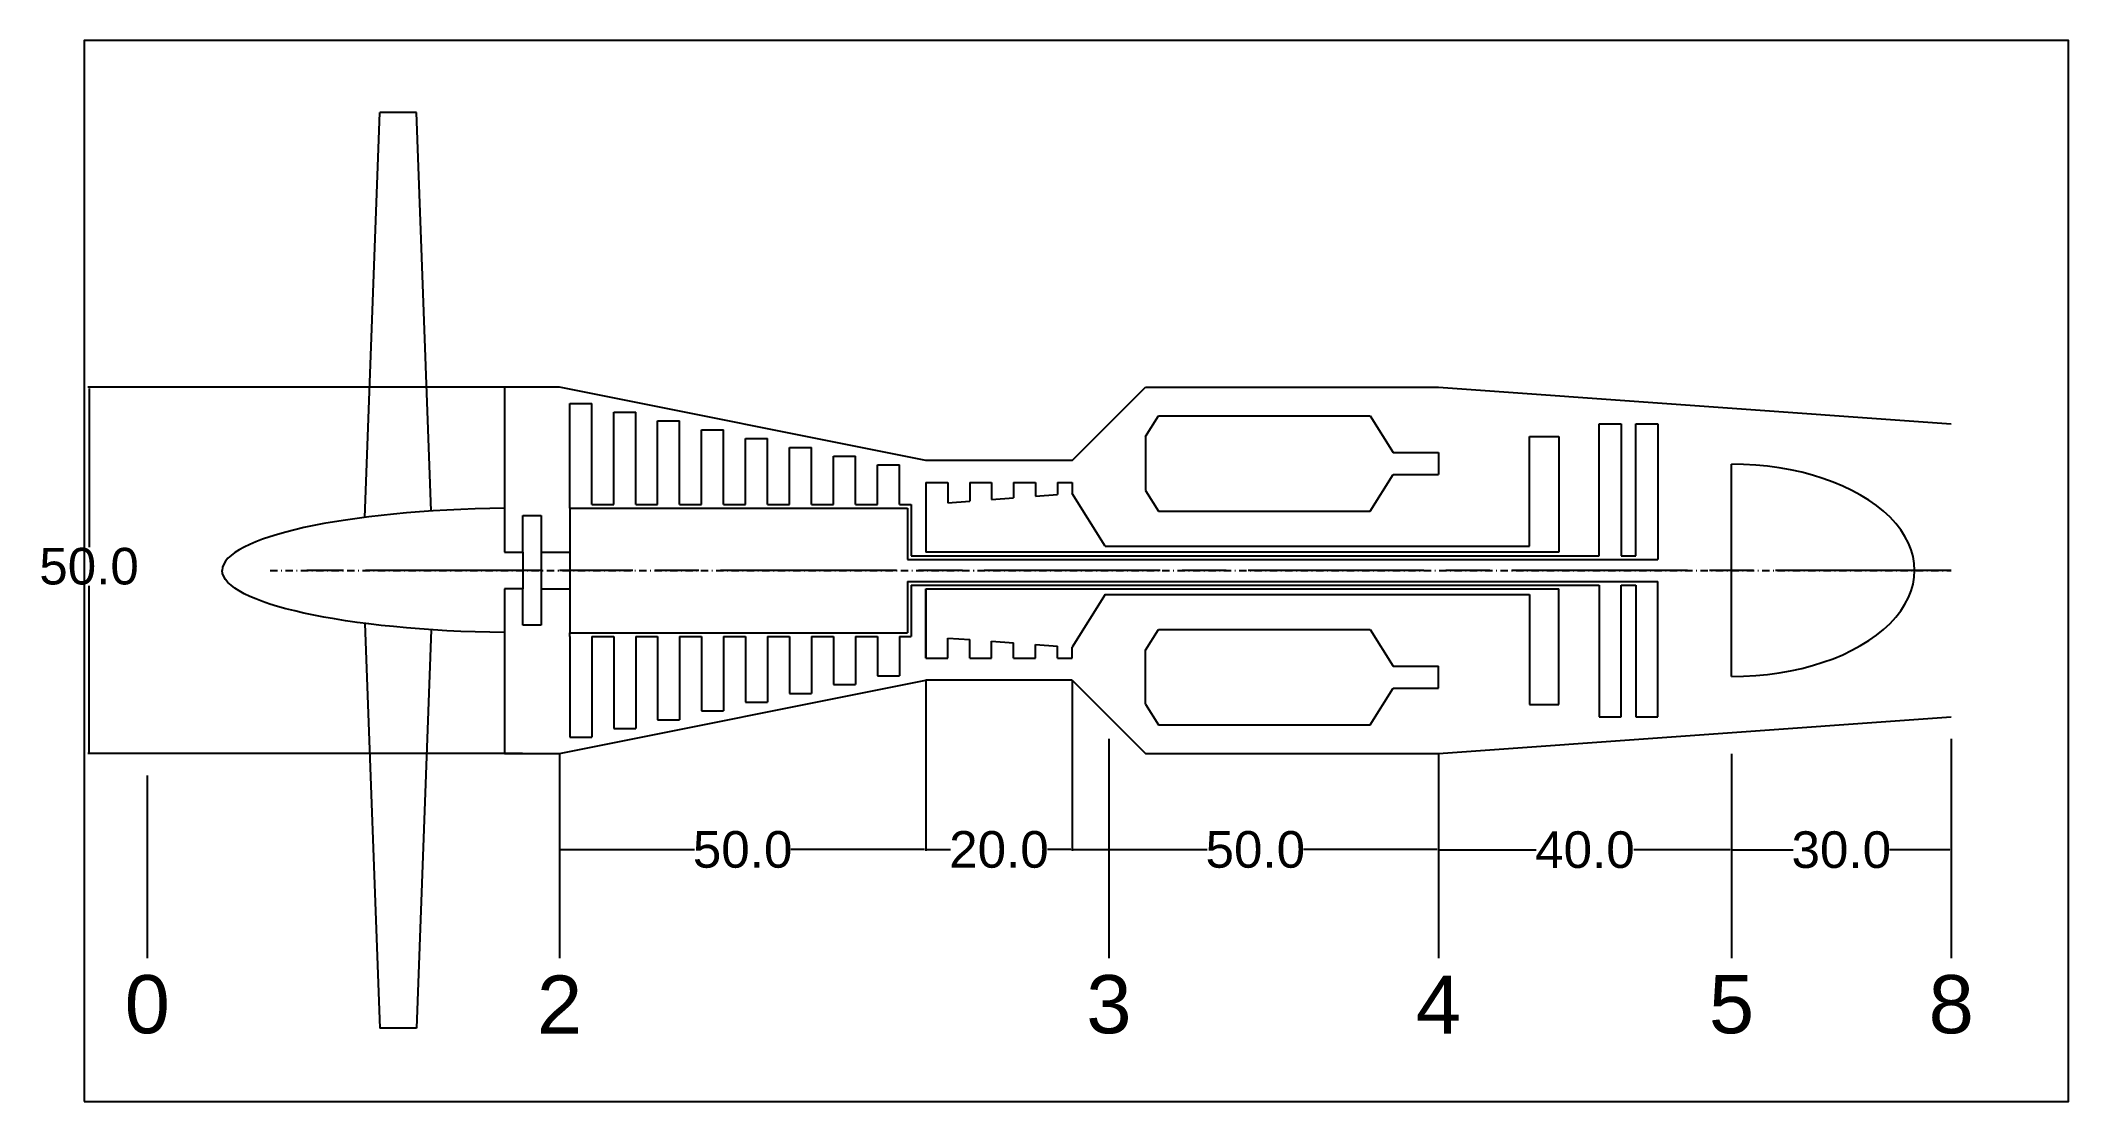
# Model space of a CAD drawing. Header units: inches. Extents: x -71 to 206, y -48 to 97.
import ezdxf

# ---------------------------------------------------------------- set-up
doc = ezdxf.new("R2010")
doc.units = ezdxf.units.IN
doc.header["$MEASUREMENT"] = 0
doc.linetypes.add('ACAD_ISO08W100', pattern=[36, 24, -3, 6, -3])
doc.linetypes.add('DASHDOTX2', pattern=[2, 1, -0.5, 0, -0.5])
doc.layers.add('Cotas', color=92, linetype='Continuous')
doc.styles.get("Standard").update_dxf_attribs({"font": 'arial.ttf'})
doc.dimstyles.get("Standard").update_dxf_attribs({"dimtxt": 0.18, "dimasz": 0.18, "dimexe": 0.18, "dimexo": 0.0625, "dimgap": 0.09, "dimtad": 0, "dimtih": 1, "dimtoh": 1, "dimdec": 4, "dimzin": 0, "dimdsep": 46, "dimtxsty": 'Standard', "dimcen": 0.09, "dimadec": 0, "dimazin": 0, "dimtfac": 1, "dimtdec": 4, "dimtofl": 0, "dimtmove": 0, "dimatfit": 3, "dimfxl": 1, "dimtolj": 1, "dimtzin": 0, "dimarcsym": 0})

# ---------------------------------------------------------------- blocks, each defined once
blk = doc.blocks.new('*D10')
at = {"layer": 'Cotas', "color": 0, "lineweight": -2, "ltscale": 50, "transparency": 16777216}
for p, q in [((70, -0.06), (70, -13.32)), ((120, -0.06), (120, -13.32)), ((70.18, -13.14), (88.42, -13.14)), ((119.82, -13.14), (101.58, -13.14))]:
    blk.add_line(p, q, dxfattribs=at)
at = {"layer": 'Cotas', "color": 0, "ltscale": 50, "transparency": 16777216}
for points in [[(70.18, -13.11), (70.18, -13.17), (70, -13.14)], [(119.82, -13.11), (119.82, -13.17), (120, -13.14)]]:
    blk.add_solid(points, dxfattribs=at)
at = {"layer": 'Defpoints', "color": 0, "ltscale": 50}
for p in [(70, 0), (120, 0), (120, -13.14)]:
    blk.add_point(p, dxfattribs=at)
at = {"layer": 'Cotas', "color": 0, "ltscale": 50, "transparency": 16777216, "insert": (95, -13.14), "char_height": 5, "attachment_point": 5}
blk.add_mtext('\\A1;50.0', dxfattribs=at)
blk = doc.blocks.new('*D11')
at = {"layer": 'Cotas', "color": 0, "lineweight": -2, "ltscale": 50, "transparency": 16777216}
for p, q in [((120, -0.06), (120, -13.35)), ((160, -0.06), (160, -13.35)), ((120.18, -13.17), (133.32, -13.17)), ((159.82, -13.17), (146.68, -13.17))]:
    blk.add_line(p, q, dxfattribs=at)
at = {"layer": 'Cotas', "color": 0, "ltscale": 50, "transparency": 16777216}
for points in [[(120.18, -13.14), (120.18, -13.2), (120, -13.17)], [(159.82, -13.14), (159.82, -13.2), (160, -13.17)]]:
    blk.add_solid(points, dxfattribs=at)
at = {"layer": 'Defpoints', "color": 0, "ltscale": 50}
for p in [(120, 0), (160, 0), (160, -13.17)]:
    blk.add_point(p, dxfattribs=at)
at = {"layer": 'Cotas', "color": 0, "ltscale": 50, "transparency": 16777216, "insert": (140, -13.17), "char_height": 5, "attachment_point": 5}
blk.add_mtext('\\A1;40.0', dxfattribs=at)
blk = doc.blocks.new('*D12')
at = {"layer": 'Cotas', "color": 0, "lineweight": -2, "ltscale": 50, "transparency": 16777216}
for p, q in [((160, -0.06), (160, -13.35)), ((190, -0.06), (190, -13.35)), ((160.18, -13.17), (168.43, -13.17)), ((189.82, -13.17), (181.57, -13.17))]:
    blk.add_line(p, q, dxfattribs=at)
at = {"layer": 'Cotas', "color": 0, "ltscale": 50, "transparency": 16777216}
for points in [[(160.18, -13.14), (160.18, -13.2), (160, -13.17)], [(189.82, -13.14), (189.82, -13.2), (190, -13.17)]]:
    blk.add_solid(points, dxfattribs=at)
at = {"layer": 'Defpoints', "color": 0, "ltscale": 50}
for p in [(160, 0), (190, 0), (190, -13.17)]:
    blk.add_point(p, dxfattribs=at)
at = {"layer": 'Cotas', "color": 0, "ltscale": 50, "transparency": 16777216, "insert": (175, -13.17), "char_height": 5, "attachment_point": 5}
blk.add_mtext('\\A1;30.0', dxfattribs=at)
blk = doc.blocks.new('*D13')
at = {"layer": 'Cotas', "color": 0, "lineweight": -2, "ltscale": 50, "transparency": 16777216}
for p, q in [((50, 9.94), (50, -13.32)), ((0, -0.06), (0, -13.32)), ((0.18, -13.14), (18.42, -13.14)), ((49.82, -13.14), (31.58, -13.14))]:
    blk.add_line(p, q, dxfattribs=at)
at = {"layer": 'Cotas', "color": 0, "ltscale": 50, "transparency": 16777216}
for points in [[(0.18, -13.11), (0.18, -13.17), (0, -13.14)], [(49.82, -13.11), (49.82, -13.17), (50, -13.14)]]:
    blk.add_solid(points, dxfattribs=at)
at = {"layer": 'Defpoints', "color": 0, "ltscale": 50}
for p in [(50, 10), (0, 0), (50, -13.14)]:
    blk.add_point(p, dxfattribs=at)
at = {"layer": 'Cotas', "color": 0, "ltscale": 50, "transparency": 16777216, "insert": (25, -13.14), "char_height": 5, "attachment_point": 5}
blk.add_mtext('\\A1;50.0', dxfattribs=at)
blk = doc.blocks.new('*D14')
at = {"layer": 'Cotas', "color": 0, "lineweight": -2, "ltscale": 50, "transparency": 16777216}
for p, q in [((50, 9.94), (50, -13.32)), ((70, 9.94), (70, -13.32)), ((50.18, -13.14), (53.38, -13.14)), ((69.82, -13.14), (66.62, -13.14))]:
    blk.add_line(p, q, dxfattribs=at)
at = {"layer": 'Cotas', "color": 0, "ltscale": 50, "transparency": 16777216}
for points in [[(50.18, -13.11), (50.18, -13.17), (50, -13.14)], [(69.82, -13.11), (69.82, -13.17), (70, -13.14)]]:
    blk.add_solid(points, dxfattribs=at)
at = {"layer": 'Defpoints', "color": 0, "ltscale": 50}
for p in [(50, 10), (70, 10), (70, -13.14)]:
    blk.add_point(p, dxfattribs=at)
at = {"layer": 'Cotas', "color": 0, "ltscale": 50, "transparency": 16777216, "insert": (60, -13.14), "char_height": 5, "attachment_point": 5}
blk.add_mtext('\\A1;20.0', dxfattribs=at)
blk = doc.blocks.new('*D15')
at = {"layer": 'Cotas', "color": 0, "lineweight": -2, "ltscale": 50, "transparency": 16777216}
for p, q in [((-5.06, 50), (-64.41, 50)), ((-64.23, 49.82), (-64.23, 28.19)), ((-64.23, 0.18), (-64.23, 22.9)), ((-5.06, 0), (-64.41, 0))]:
    blk.add_line(p, q, dxfattribs=at)
at = {"layer": 'Cotas', "color": 0, "ltscale": 50, "transparency": 16777216}
for points in [[(-64.26, 49.82), (-64.2, 49.82), (-64.23, 50)], [(-64.26, 0.18), (-64.2, 0.18), (-64.23, 0)]]:
    blk.add_solid(points, dxfattribs=at)
at = {"layer": 'Defpoints', "color": 0, "ltscale": 50}
for p in [(-5, 50), (-5, 0), (-64.23, 0)]:
    blk.add_point(p, dxfattribs=at)
at = {"layer": 'Cotas', "color": 0, "ltscale": 50, "transparency": 16777216, "insert": (-64.23, 25.54), "char_height": 5, "attachment_point": 5}
blk.add_mtext('\\A1;50.0', dxfattribs=at)

msp = doc.modelspace()

# ---------------------------------------------------------------- linework, layer by layer
for p, q in [((-26.57, 32.24), (-24.53, 87.52)), ((-19.53, 87.52), (-24.53, 87.52)), ((-19.53, 87.52), (-24.53, 87.52)), ((-17.52, 33.11), (-19.53, 87.52)), ((0, 50), (-7.5, 50)), ((-7.5, 50), (-7.5, 27.5)), ((50, 40), (0, 50)), ((70, 40), (80, 50)), ((80, 50), (120, 50)), ((120, 50), (190, 45.01)), ((70, 40), (50, 40)), ((1.4, 33.51), (1.4, 27.5)), ((-5, 27.5), (-5, 32.5)), ((-5, 32.5), (-2.5, 32.5)), ((-2.5, 32.5), (-2.5, 27.5)), ((-7.5, 27.5), (-5, 27.5)), ((-5, 27.5), (-5, 22.5)), ((-2.5, 27.5), (1.4, 27.5)), ((-2.5, 27.5), (-2.5, 22.5)), ((1.4, 27.5), (1.4, 22.5)), ((-5, 22.5), (-7.5, 22.5)), ((-7.5, 22.5), (-7.5, 0)), ((-5, 17.5), (-5, 22.5)), ((-2.5, 22.5), (1.4, 22.5)), ((-2.5, 22.5), (-2.5, 17.5)), ((1.4, 22.5), (1.4, 16.49)), ((-26.57, 17.76), (-24.53, -37.52)), ((-17.52, 16.89), (-19.53, -37.52)), ((-2.5, 17.5), (-5, 17.5)), ((0, 0), (50, 10)), ((70, 10), (50, 10)), ((70, 10), (80, 0)), ((120, 0), (190, 4.99)), ((-7.5, 0), (0, 0)), ((75, 2), (75, -27.95)), ((80, 0), (120, 0)), ((190, 1.99), (190, -27.95)), ((160, -0.15), (160, -27.95)), ((-56.3, -3), (-56.3, -27.95)), ((0, -3), (0, -27.95)), ((120, -3), (120, -27.95)), ((-19.53, -37.52), (-24.53, -37.52)), ((-19.53, -37.52), (-24.53, -37.52))]:
    msp.add_line(p, q)
at = {"ltscale": 50}
for p, q in [((1.4, 33.51), (1.4, 47.8)), ((1.4, 47.8), (4.4, 47.8)), ((4.4, 34.01), (4.4, 47.8)), ((7.4, 34.01), (7.4, 46.6)), ((7.4, 46.6), (10.4, 46.6)), ((10.4, 34.01), (10.4, 46.6)), ((13.4, 34.01), (13.4, 45.4)), ((13.4, 45.4), (16.4, 45.4)), ((16.4, 34.01), (16.4, 45.4)), ((80, 43.28), (81.76, 46.09)), ((81.76, 46.09), (110.68, 46.09)), ((110.68, 46.09), (113.81, 41.09)), ((141.96, 27), (141.96, 45)), ((141.96, 45), (144.96, 45)), ((144.96, 45), (144.96, 27)), ((146.96, 27), (146.96, 45)), ((146.96, 45), (149.96, 45)), ((149.96, 45), (149.96, 26.5)), ((19.4, 34.01), (19.4, 44.2)), ((19.4, 44.2), (22.4, 44.2)), ((22.4, 34.01), (22.4, 44.2)), ((25.4, 34.01), (25.4, 43)), ((25.4, 43), (28.4, 43)), ((28.4, 34.01), (28.4, 43)), ((31.4, 34.01), (31.4, 41.8)), ((31.4, 41.8), (34.4, 41.8)), ((34.4, 34.01), (34.4, 41.8)), ((80, 43.28), (80, 35.9)), ((132.45, 28.3), (132.45, 43.3)), ((132.45, 43.3), (136.45, 43.3)), ((136.45, 43.3), (136.45, 27.5)), ((37.4, 34.01), (37.4, 40.6)), ((37.4, 40.6), (40.4, 40.6)), ((40.4, 34.01), (40.4, 40.6)), ((43.4, 34.01), (43.4, 39.4)), ((43.4, 39.4), (46.4, 39.4)), ((46.4, 34.01), (46.4, 39.4)), ((113.81, 41.09), (120, 41.09)), ((120, 41.09), (120, 38.09)), ((160, 10.5), (160, 39.5)), ((50, 37), (50, 27.5)), ((50, 37), (53, 37)), ((53, 37), (53, 34.24)), ((56, 37), (59, 37)), ((56, 37), (56, 34.46)), ((59, 37), (59, 34.69)), ((62, 37), (65, 37)), ((62, 37), (62, 34.91)), ((65, 37), (65, 35.13)), ((68, 37), (70, 37)), ((68, 37), (68, 35.36)), ((70, 37), (70, 35.51)), ((110.68, 33.09), (113.81, 38.09)), ((113.81, 38.09), (120, 38.09)), ((1.4, 33.51), (47.5, 33.51)), ((4.4, 34.01), (7.4, 34.01)), ((10.4, 34.01), (13.4, 34.01)), ((16.4, 34.01), (19.4, 34.01)), ((22.4, 34.01), (25.4, 34.01)), ((28.4, 34.01), (31.4, 34.01)), ((34.4, 34.01), (37.4, 34.01)), ((40.4, 34.01), (43.4, 34.01)), ((46.4, 34.01), (48, 34.01)), ((47.5, 33.51), (47.5, 26.5)), ((48, 34.01), (48, 27)), ((53, 34.24), (56, 34.46)), ((59, 34.69), (62, 34.91)), ((65, 35.13), (68, 35.36)), ((74.51, 28.3), (70, 35.51)), ((80, 35.9), (81.76, 33.09)), ((81.76, 33.09), (110.68, 33.09)), ((74.51, 28.3), (132.45, 28.3)), ((0, 25), (0, 25)), ((47.5, 26.5), (149.96, 26.5)), ((48, 27), (141.96, 27)), ((136.45, 27.5), (50, 27.5)), ((144.96, 27), (146.96, 27)), ((47.5, 23.5), (47.5, 16.49)), ((47.5, 23.5), (149.96, 23.5)), ((48, 23), (48, 15.99)), ((48, 23), (141.96, 23)), ((50, 22.5), (50, 13)), ((50, 13), (50, 22.5)), ((50, 22.5), (136.45, 22.5)), ((136.45, 6.7), (136.45, 22.5)), ((136.45, 6.7), (136.45, 22.5)), ((141.96, 23), (141.96, 5)), ((144.96, 5), (144.96, 23)), ((144.96, 23), (146.96, 23)), ((146.96, 23), (146.96, 5)), ((149.96, 5), (149.96, 23.5)), ((74.51, 21.7), (70, 14.49)), ((74.51, 21.7), (132.45, 21.7)), ((132.45, 21.7), (132.45, 6.7)), ((132.45, 21.7), (132.45, 6.7)), ((80, 14.1), (81.76, 16.91)), ((81.76, 16.91), (110.68, 16.91)), ((110.68, 16.91), (113.81, 11.91)), ((1.4, 16.49), (47.5, 16.49)), ((1.4, 15.99), (1.4, 16.49)), ((1.4, 15.99), (1.4, 2.2)), ((4.4, 15.99), (7.4, 15.99)), ((4.4, 15.99), (4.4, 2.2)), ((7.4, 15.99), (7.4, 3.4)), ((10.4, 15.99), (13.4, 15.99)), ((10.4, 15.99), (10.4, 3.4)), ((13.4, 15.99), (13.4, 4.6)), ((16.4, 15.99), (19.4, 15.99)), ((16.4, 15.99), (16.4, 4.6)), ((19.4, 15.99), (19.4, 5.8)), ((22.4, 15.99), (25.4, 15.99)), ((22.4, 15.99), (22.4, 5.8)), ((25.4, 15.99), (25.4, 7)), ((28.4, 15.99), (31.4, 15.99)), ((28.4, 15.99), (28.4, 7)), ((31.4, 15.99), (31.4, 8.2)), ((34.4, 15.99), (37.4, 15.99)), ((34.4, 15.99), (34.4, 8.2)), ((37.4, 15.99), (37.4, 9.4)), ((40.4, 15.99), (43.4, 15.99)), ((40.4, 15.99), (40.4, 9.4)), ((43.4, 15.99), (43.4, 10.6)), ((46.4, 15.99), (48, 15.99)), ((46.4, 15.99), (46.4, 10.6)), ((53, 15.76), (56, 15.54)), ((53, 13), (53, 15.76)), ((56, 13), (56, 15.54)), ((59, 15.31), (62, 15.09)), ((59, 13), (59, 15.31)), ((62, 13), (62, 15.09)), ((65, 14.87), (68, 14.64)), ((65, 13), (65, 14.87)), ((68, 13), (68, 14.64)), ((70, 13), (70, 14.49)), ((80, 6.72), (80, 14.1)), ((50, 13), (53, 13)), ((56, 13), (59, 13)), ((62, 13), (65, 13)), ((68, 13), (70, 13)), ((113.81, 11.91), (120, 11.91)), ((120, 8.91), (120, 11.91)), ((37.4, 9.4), (40.4, 9.4)), ((43.4, 10.6), (46.4, 10.6)), ((110.68, 3.91), (113.81, 8.91)), ((113.81, 8.91), (120, 8.91)), ((19.4, 5.8), (22.4, 5.8)), ((25.4, 7), (28.4, 7)), ((31.4, 8.2), (34.4, 8.2)), ((80, 6.72), (81.76, 3.91)), ((132.45, 6.7), (136.45, 6.7)), ((132.45, 6.7), (136.45, 6.7)), ((7.4, 3.4), (10.4, 3.4)), ((13.4, 4.6), (16.4, 4.6)), ((81.76, 3.91), (110.68, 3.91)), ((141.96, 5), (144.96, 5)), ((146.96, 5), (149.96, 5)), ((1.4, 2.2), (4.4, 2.2))]:
    msp.add_line(p, q, dxfattribs=at)
at = {"color": 242, "linetype": 'DASHDOTX2', "true_color": 0xcd2027}
msp.add_line((-39.51, 25), (190, 25), dxfattribs=at)
at = {"linetype": 'ACAD_ISO08W100'}
for p, q in [((-2.5, 25), (-34.5, 25)), ((190, 25), (0, 25))]:
    msp.add_line(p, q, dxfattribs=at)
msp.add_lwpolyline([(-64.88, -47.52), (206.01, -47.52), (206.01, 97.35), (-64.88, 97.35)], close=True)
at = {"ltscale": 50}
for centre, major_axis, ratio, start_param, end_param in [((160, 25), (25, 0), 0.58, 4.712389, 7.853982), ((-5, 25), (-41.04, 0), 0.207439, 4.773338, 6.283185)]:
    msp.add_ellipse(centre, major_axis=major_axis, ratio=ratio, start_param=start_param, end_param=end_param, dxfattribs=at)
at = {"ltscale": 50, "extrusion": (0, 0, -1)}
msp.add_ellipse((-5, 25), major_axis=(-41.04, 0), ratio=0.207439, start_param=4.773338, end_param=6.283185, dxfattribs=at)

# ---------------------------------------------------------------- texts
at = {"char_height": 7.95, "attachment_point": 5}
for s, insert in [('0', (-56.28, -34.3)), ('2', (0.01, -34.3)), ('3', (75.01, -34.3)), ('4', (120.01, -34.3)), ('5', (160.01, -34.3)), ('8', (190.01, -34.3))]:
    msp.add_mtext_dynamic_manual_height_columns(s, width=10.6164, gutter_width=1.99, heights=[0], dxfattribs=dict(at, insert=insert))

# ---------------------------------------------------------------- dimensions: what is measured, and where the dimension line sits
at = {"layer": 'Cotas', "ltscale": 50}
dim = msp.add_linear_dim(base=(-64.23, 0), p1=(-5, 50), p2=(-5, 0), angle=90, dimstyle='Standard', override={"dimtxt": 5, "dimdec": 1}, dxfattribs=at)
dim.commit()
dim.dimension.update_dxf_attribs({"geometry": '*D15', "text_midpoint": (-64.23, 25.54), "dimtype": 160})
for base, p1, p2, picture, middle in [((50, -13.14), (0, 0), (50, 10), '*D13', (25, -13.14)), ((70, -13.14), (50, 10), (70, 10), '*D14', (60, -13.14)), ((120, -13.14), (70, 0), (120, 0), '*D10', (95, -13.14)), ((160, -13.17), (120, 0), (160, 0), '*D11', (140, -13.17)), ((190, -13.17), (160, 0), (190, 0), '*D12', (175, -13.17))]:
    dim = msp.add_linear_dim(base=base, p1=p1, p2=p2, dimstyle='Standard', override={"dimtxt": 5, "dimdec": 1}, dxfattribs=at)
    dim.commit()
    dim.dimension.update_dxf_attribs({"geometry": picture, "text_midpoint": middle})

doc.saveas('drawing.dxf')
